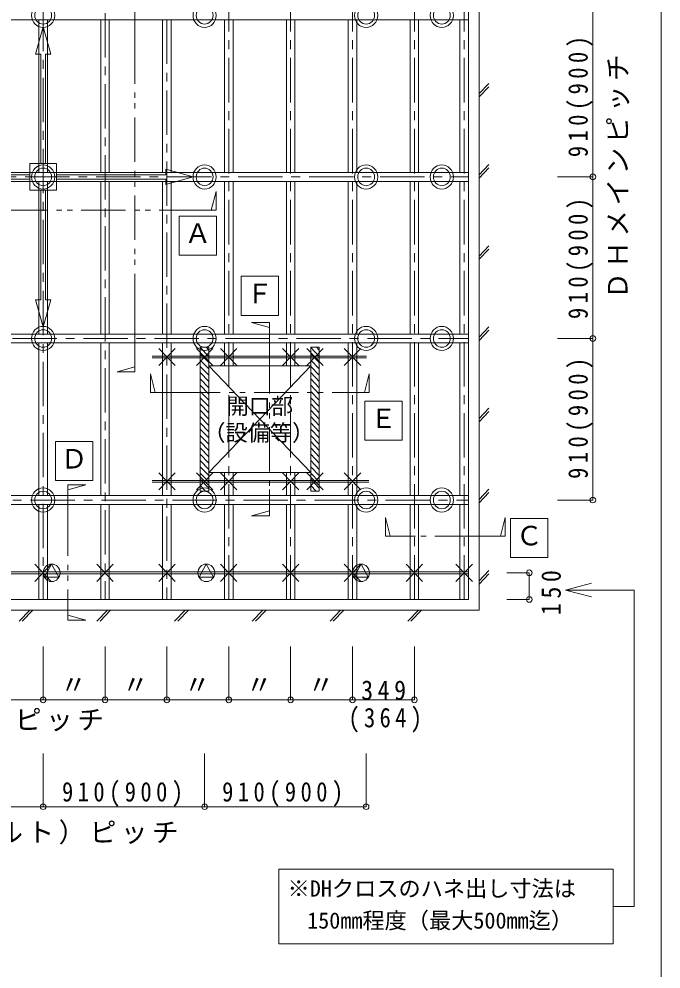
# Model space of a CAD drawing. Units: millimetres on the paper, enlarged 10 times, with parts at other scales. Extents: x -2077 to 2023, y -1433 to 1417.
# Drawn here: x -1411 to -687, y -298 to 772 of the extents above; entities that cross this region are included whole.
import ezdxf
from ezdxf.enums import TextEntityAlignment as Align

# ---------------------------------------------------------------- set-up
doc = ezdxf.new("R2010")
doc.units = ezdxf.units.MM
doc.header["$LTSCALE"] = 10
doc.linetypes.add('CHAIN1', pattern=[8, 5, -1, 1, -1])
doc.linetypes.add('DOUBLE_CHAIN1', pattern=[8.8, 5, -1, 0.6, -0.6, 0.6, -1])
for name, color, linetype, lineweight in [('0-0_基本', 7, 'Continuous', 9), ('0-1_軸組', 7, 'Continuous', 9), ('0-2_インサート', 7, 'Continuous', 9), ('0-3_文字', 7, 'Continuous', 9), ('0-4_ブレース', 7, 'Continuous', 9), ('0-5_仕上', 7, 'Continuous', 9), ('F-1_レイアウト', 7, 'Continuous', 9)]:
    doc.layers.add(name, color=color, linetype=linetype, lineweight=lineweight)
doc.styles.add('ＭＳ ゴシック', font='')
doc.styles.get('ＭＳ ゴシック').set_extended_font_data('MS Gothic')

msp = doc.modelspace()

# ---------------------------------------------------------------- linework, layer by layer
at = {"layer": '0-0_基本', "color": 4, "linetype": 'CHAIN1'}
for p, q in [((-1174.58, 1048.28), (-1174.58, 118.28)), ((-1104.85, 1048.28), (-1104.85, 118.28)), ((-1035.12, 1048.28), (-1035.12, 118.28)), ((-965.39, 1048.28), (-965.39, 118.28)), ((-909.26, 1048.28), (-909.26, 118.28)), ((-1244.31, 1011.63), (-1244.31, 118.28)), ((-1314.04, 938.83), (-1314.04, 118.28)), ((-1383.77, 866.03), (-1383.77, 118.28)), ((-1644.06, 594.28), (-904.47, 594.28)), ((-1818.38, 412.28), (-904.47, 412.28)), ((-1958.08, 230.28), (-904.47, 230.28))]:
    msp.add_line(p, q, dxfattribs=at)
at = {"layer": '0-0_基本'}
for p, q in [((-904.47, 118.28), (-904.47, 1048.28)), ((-892.47, 688.07), (-881.39, 699.64)), ((-892.47, 684.35), (-881.39, 695.92)), ((-892.47, 596.62), (-881.39, 608.19)), ((-892.47, 592.89), (-881.39, 604.46)), ((-892.47, 505.16), (-881.39, 516.73)), ((-892.47, 501.44), (-881.39, 513.01)), ((-892.47, 413.7), (-881.39, 425.27)), ((-892.47, 409.98), (-881.39, 421.55)), ((-1253.54, 381.77), (-1235.08, 401.04)), ((-1253.54, 401.04), (-1235.08, 381.77)), ((-1211.08, 381.77), (-1192.63, 401.04)), ((-1211.08, 401.04), (-1192.63, 381.77)), ((-1183.81, 381.77), (-1165.35, 401.04)), ((-1183.81, 401.04), (-1165.35, 381.77)), ((-1114.08, 381.77), (-1095.62, 401.04)), ((-1114.08, 401.04), (-1095.62, 381.77)), ((-1086.56, 381.77), (-1068.11, 401.04)), ((-1086.56, 401.04), (-1068.11, 381.77)), ((-1044.35, 381.77), (-1025.89, 401.04)), ((-1044.35, 401.04), (-1025.89, 381.77)), ((-1260.85, 392.41), (-1019.51, 392.41)), ((-1260.85, 390.41), (-1019.51, 390.41)), ((-892.47, 322.25), (-881.39, 333.82)), ((-892.47, 318.52), (-881.39, 330.09)), ((-1253.54, 241.77), (-1235.08, 261.04)), ((-1253.54, 261.04), (-1235.08, 241.77)), ((-1211.08, 241.77), (-1192.63, 261.04)), ((-1211.08, 261.04), (-1192.63, 241.77)), ((-1183.81, 241.77), (-1165.35, 261.04)), ((-1183.81, 261.04), (-1165.35, 241.77)), ((-1114.08, 241.77), (-1095.62, 261.04)), ((-1114.08, 261.04), (-1095.62, 241.77)), ((-1086.56, 241.77), (-1068.11, 261.04)), ((-1086.56, 261.04), (-1068.11, 241.77)), ((-1044.35, 241.77), (-1025.89, 261.04)), ((-1044.35, 261.04), (-1025.89, 241.77)), ((-1260.85, 252.41), (-1016.74, 252.41)), ((-1260.85, 250.41), (-1016.74, 250.41)), ((-892.47, 230.79), (-881.39, 242.36)), ((-892.47, 227.07), (-881.39, 238.64)), ((-1393, 138.65), (-1374.54, 157.92)), ((-1393, 157.92), (-1374.54, 138.65)), ((-1323.27, 138.65), (-1304.81, 157.92)), ((-1323.27, 157.92), (-1304.81, 138.65)), ((-1253.54, 138.65), (-1235.08, 157.92)), ((-1253.54, 157.92), (-1235.08, 138.65)), ((-1183.81, 138.65), (-1165.35, 157.92)), ((-1183.81, 157.92), (-1165.35, 138.65)), ((-1114.08, 138.65), (-1095.62, 157.92)), ((-1114.08, 157.92), (-1095.62, 138.65)), ((-1044.35, 138.65), (-1025.89, 157.92)), ((-1044.35, 157.92), (-1025.89, 138.65)), ((-974.61, 138.65), (-956.16, 157.92)), ((-974.61, 157.92), (-956.16, 138.65)), ((-918.49, 138.65), (-900.03, 157.92)), ((-918.49, 157.92), (-900.03, 138.65)), ((-892.47, 139.33), (-881.39, 150.91)), ((-1958.08, 149.28), (-904.47, 149.28)), ((-1958.08, 147.28), (-904.47, 147.28)), ((-892.47, 135.61), (-881.39, 147.18)), ((-1958.08, 118.28), (-904.47, 118.28)), ((-1410.85, 93.77), (-1398.87, 106.28)), ((-1407.28, 93.77), (-1395.3, 106.28)), ((-1323.25, 93.77), (-1311.27, 106.28)), ((-1319.68, 93.77), (-1307.7, 106.28)), ((-1235.65, 93.77), (-1223.67, 106.28)), ((-1232.08, 93.77), (-1220.1, 106.28)), ((-1148.05, 93.77), (-1136.07, 106.28)), ((-1144.48, 93.77), (-1132.5, 106.28)), ((-1060.45, 93.77), (-1048.47, 106.28)), ((-1056.88, 93.77), (-1044.9, 106.28)), ((-972.85, 93.77), (-960.87, 106.28)), ((-969.28, 93.77), (-957.3, 106.28)), ((-892.98, 106.28), (-904.47, 106.28))]:
    msp.add_line(p, q, dxfattribs=at)
msp.add_lwpolyline([(-892.47, 1048.28), (-892.47, 106.28), (-1958.08, 106.28)], dxfattribs=at)
at = {"layer": '0-1_軸組'}
for p, q in [((-904.47, 771.28), (-1474.52, 771.28)), ((-1388.56, 771.28), (-1388.56, 599.28)), ((-1378.98, 771.28), (-1378.98, 599.28)), ((-1318.83, 771.28), (-1318.83, 599.28)), ((-1309.25, 771.28), (-1309.25, 599.28)), ((-1249.1, 771.28), (-1249.1, 599.28)), ((-1239.52, 771.28), (-1239.52, 599.28)), ((-1179.37, 771.28), (-1179.37, 599.28)), ((-1169.79, 771.28), (-1169.79, 599.28)), ((-1109.64, 771.28), (-1109.64, 599.28)), ((-1100.06, 771.28), (-1100.06, 599.28)), ((-1039.91, 771.28), (-1039.91, 599.28)), ((-1030.33, 771.28), (-1030.33, 599.28)), ((-970.18, 771.28), (-970.18, 599.28)), ((-960.6, 771.28), (-960.6, 599.28)), ((-914.05, 771.28), (-914.05, 599.28)), ((-904.47, 771.28), (-904.47, 599.28)), ((-904.47, 589.28), (-1648.84, 589.28)), ((-904.47, 599.28), (-1639.27, 599.28)), ((-1388.56, 589.28), (-1388.56, 417.28)), ((-1378.98, 589.28), (-1378.98, 417.28)), ((-1318.83, 589.28), (-1318.83, 417.28)), ((-1309.25, 589.28), (-1309.25, 417.28)), ((-1249.1, 589.28), (-1249.1, 417.28)), ((-1239.52, 589.28), (-1239.52, 417.28)), ((-1179.37, 589.28), (-1179.37, 417.28)), ((-1169.79, 589.28), (-1169.79, 417.28)), ((-1109.64, 589.28), (-1109.64, 417.28)), ((-1100.06, 589.28), (-1100.06, 417.28)), ((-1039.91, 589.28), (-1039.91, 417.28)), ((-1030.33, 589.28), (-1030.33, 417.28)), ((-970.18, 589.28), (-970.18, 417.28)), ((-960.6, 589.28), (-960.6, 417.28)), ((-914.05, 589.28), (-914.05, 417.28)), ((-904.47, 589.28), (-904.47, 417.28)), ((-904.47, 407.28), (-1823.17, 407.28)), ((-904.47, 417.28), (-1813.59, 417.28)), ((-1388.56, 407.28), (-1388.56, 235.28)), ((-1378.98, 407.28), (-1378.98, 235.28)), ((-1318.83, 407.28), (-1318.83, 235.28)), ((-1309.25, 407.28), (-1309.25, 235.28)), ((-1249.1, 407.28), (-1249.1, 235.28)), ((-1239.52, 407.28), (-1239.52, 235.28)), ((-1179.37, 407.28), (-1179.37, 381.41)), ((-1169.79, 407.28), (-1169.79, 381.41)), ((-1109.64, 407.28), (-1109.64, 381.41)), ((-1100.06, 407.28), (-1100.06, 381.41)), ((-1039.91, 407.28), (-1039.91, 235.28)), ((-1030.33, 407.28), (-1030.33, 235.28)), ((-970.18, 407.28), (-970.18, 235.28)), ((-960.6, 407.28), (-960.6, 235.28)), ((-914.05, 407.28), (-914.05, 235.28)), ((-904.47, 407.28), (-904.47, 235.28)), ((-1206.64, 402.28), (-1197.07, 402.28)), ((-1206.64, 240.28), (-1206.64, 402.28)), ((-1206.64, 402.08), (-1197.07, 392.08)), ((-1200.07, 402.28), (-1197.07, 399.15)), ((-1197.07, 402.28), (-1197.07, 240.28)), ((-1082.13, 402.28), (-1072.55, 402.28)), ((-1082.13, 240.28), (-1082.13, 402.28)), ((-1082.13, 402.08), (-1072.55, 392.08)), ((-1075.55, 402.28), (-1072.55, 399.15)), ((-1072.55, 402.28), (-1072.55, 240.28)), ((-1206.64, 395.01), (-1197.07, 385.01)), ((-1206.64, 387.94), (-1197.07, 377.94)), ((-1082.13, 395.01), (-1072.55, 385.01)), ((-1082.13, 387.94), (-1072.55, 377.94)), ((-1206.64, 380.87), (-1197.07, 370.87)), ((-1179.37, 381.41), (-1169.79, 381.41)), ((-1109.64, 381.41), (-1100.06, 381.41)), ((-1082.13, 380.87), (-1072.55, 370.87)), ((-1206.64, 373.8), (-1197.07, 363.8)), ((-1206.64, 366.73), (-1197.07, 356.73)), ((-1082.13, 373.8), (-1072.55, 363.8)), ((-1082.13, 366.73), (-1072.55, 356.73)), ((-1206.64, 359.65), (-1197.07, 349.65)), ((-1082.13, 359.65), (-1072.55, 349.65)), ((-1206.64, 352.58), (-1197.07, 342.58)), ((-1206.64, 345.51), (-1197.07, 335.51)), ((-1082.13, 352.58), (-1072.55, 342.58)), ((-1082.13, 345.51), (-1072.55, 335.51)), ((-1206.64, 338.44), (-1197.07, 328.44)), ((-1082.13, 338.44), (-1072.55, 328.44)), ((-1206.64, 331.37), (-1197.07, 321.37)), ((-1206.64, 324.3), (-1197.07, 314.3)), ((-1082.13, 331.37), (-1072.55, 321.37)), ((-1082.13, 324.3), (-1072.55, 314.3)), ((-1206.64, 317.23), (-1197.07, 307.23)), ((-1082.13, 317.23), (-1072.55, 307.23)), ((-1206.64, 310.16), (-1197.07, 300.16)), ((-1206.64, 303.09), (-1197.07, 293.09)), ((-1082.13, 310.16), (-1072.55, 300.16)), ((-1082.13, 303.09), (-1072.55, 293.09)), ((-1206.64, 296.01), (-1197.07, 286.01)), ((-1082.13, 296.01), (-1072.55, 286.01)), ((-1206.64, 288.94), (-1197.07, 278.94)), ((-1206.64, 281.87), (-1197.07, 271.87)), ((-1082.13, 288.94), (-1072.55, 278.94)), ((-1082.13, 281.87), (-1072.55, 271.87)), ((-1206.64, 274.8), (-1197.07, 264.8)), ((-1206.64, 267.73), (-1197.07, 257.73)), ((-1082.13, 274.8), (-1072.55, 264.8)), ((-1082.13, 267.73), (-1072.55, 257.73)), ((-1206.64, 260.66), (-1197.07, 250.66)), ((-1179.37, 261.41), (-1179.37, 235.28)), ((-1179.37, 261.41), (-1169.79, 261.41)), ((-1169.79, 261.41), (-1169.79, 235.28)), ((-1109.64, 261.41), (-1109.64, 235.28)), ((-1109.64, 261.41), (-1100.06, 261.41)), ((-1100.06, 261.41), (-1100.06, 235.28)), ((-1082.13, 260.66), (-1072.55, 250.66)), ((-1206.64, 253.59), (-1197.07, 243.59)), ((-1206.64, 246.52), (-1200.67, 240.28)), ((-1082.13, 253.59), (-1072.55, 243.59)), ((-1082.13, 246.52), (-1076.16, 240.28)), ((-1197.07, 240.28), (-1206.64, 240.28)), ((-1072.55, 240.28), (-1082.13, 240.28)), ((-904.47, 235.28), (-1958.08, 235.28)), ((-904.47, 225.28), (-1958.08, 225.28)), ((-1388.56, 225.28), (-1388.56, 118.28)), ((-1378.98, 225.28), (-1378.98, 118.28)), ((-1318.83, 225.28), (-1318.83, 118.28)), ((-1309.25, 225.28), (-1309.25, 118.28)), ((-1249.1, 225.28), (-1249.1, 118.28)), ((-1239.52, 225.28), (-1239.52, 118.28)), ((-1179.37, 225.28), (-1179.37, 118.28)), ((-1169.79, 225.28), (-1169.79, 118.28)), ((-1109.64, 225.28), (-1109.64, 118.28)), ((-1100.06, 225.28), (-1100.06, 118.28)), ((-1039.91, 225.28), (-1039.91, 118.28)), ((-1030.33, 225.28), (-1030.33, 118.28)), ((-970.18, 225.28), (-970.18, 118.28)), ((-960.6, 225.28), (-960.6, 118.28)), ((-914.05, 225.28), (-914.05, 118.28)), ((-904.47, 225.28), (-904.47, 118.28))]:
    msp.add_line(p, q, dxfattribs=at)
at = {"layer": '0-2_インサート'}
for p, q in [((-1374.19, 158.17), (-1382.39, 143.34)), ((-1365.99, 143.34), (-1374.19, 158.17)), ((-1199.86, 158.17), (-1208.07, 143.34)), ((-1191.66, 143.34), (-1199.86, 158.17)), ((-1025.54, 158.17), (-1033.74, 143.34)), ((-1017.34, 143.34), (-1025.54, 158.17)), ((-1382.39, 143.34), (-1365.99, 143.34)), ((-1208.07, 143.34), (-1191.66, 143.34)), ((-1033.74, 143.34), (-1017.34, 143.34))]:
    msp.add_line(p, q, dxfattribs=at)
for centre, major_axis in [((-1383.77, 776.28), (0, 13.62)), ((-1383.77, 776.28), (0, 9.89)), ((-1201.77, 776.28), (0, 13.62)), ((-1201.77, 776.28), (0, 9.89)), ((-1019.77, 776.28), (0, 13.62)), ((-1019.77, 776.28), (0, 9.89)), ((-934.47, 776.28), (0, 13.62)), ((-934.47, 776.28), (0, 9.89)), ((-1383.77, 594.28), (0, 13.62)), ((-1383.77, 594.28), (0, 9.89)), ((-1201.77, 594.28), (0, 13.62)), ((-1201.77, 594.28), (0, 9.89)), ((-1019.77, 594.28), (0, 13.62)), ((-1019.77, 594.28), (0, 9.89)), ((-934.47, 594.28), (0, 13.62)), ((-934.47, 594.28), (0, 9.89)), ((-1383.77, 412.28), (0, 13.62)), ((-1383.77, 412.28), (0, 9.89)), ((-1201.77, 412.28), (0, 13.62)), ((-1201.77, 412.28), (0, 9.89)), ((-1019.77, 412.28), (0, 13.62)), ((-1019.77, 412.28), (0, 9.89)), ((-934.47, 412.28), (0, 13.62)), ((-934.47, 412.28), (0, 9.89)), ((-1383.77, 230.28), (0, 13.62)), ((-1383.77, 230.28), (0, 9.89)), ((-1201.77, 230.28), (0, 13.62)), ((-1201.77, 230.28), (0, 9.89)), ((-1019.77, 230.28), (0, 13.62)), ((-1019.77, 230.28), (0, 9.89)), ((-934.47, 230.28), (0, 13.62)), ((-934.47, 230.28), (0, 9.89)), ((-1374.19, 148.28), (0, 9.89)), ((-1199.86, 148.28), (0, 9.89)), ((-1025.54, 148.28), (0, 9.89))]:
    msp.add_ellipse(centre, major_axis=major_axis, ratio=0.95783, dxfattribs=at)
at = {"layer": '0-3_文字'}
for p, q in [((-764.21, 958.28), (-764.21, 230.28)), ((-1280.29, 749.26), (-1280.29, 811.95)), ((-764.21, 594.28), (-804.21, 594.28)), ((-1188.92, 577.89), (-1194.29, 556.96)), ((-1188.92, 556.96), (-1188.92, 577.89)), ((-1248.97, 556.96), (-1188.92, 556.96)), ((-1230.51, 550.24), (-1188.37, 550.24)), ((-1230.51, 506.24), (-1230.51, 550.24)), ((-1188.37, 550.24), (-1188.37, 506.24)), ((-1188.37, 506.24), (-1230.51, 506.24)), ((-1160.78, 482.3), (-1118.64, 482.3)), ((-1160.78, 438.3), (-1160.78, 482.3)), ((-1118.64, 482.3), (-1118.64, 438.3)), ((-1280.29, 437.47), (-1280.29, 374.77)), ((-1118.64, 438.3), (-1160.78, 438.3)), ((-1148.84, 430.27), (-1128.79, 424.67)), ((-1128.79, 430.27), (-1148.84, 430.27)), ((-1128.79, 430.27), (-1128.79, 400.27)), ((-764.21, 412.28), (-804.21, 412.28)), ((-1300.34, 374.77), (-1280.29, 380.38)), ((-1280.29, 374.77), (-1300.34, 374.77)), ((-1262.82, 372.46), (-1257.45, 351.54)), ((-1262.82, 351.54), (-1262.82, 372.46)), ((-1016.37, 372.46), (-1021.74, 351.54)), ((-1016.37, 351.54), (-1016.37, 372.46)), ((-1262.82, 351.54), (-1234.08, 351.54)), ((-1016.37, 351.54), (-1045.11, 351.54)), ((-1021.32, 341.64), (-979.18, 341.64)), ((-1021.32, 297.64), (-1021.32, 341.64)), ((-979.18, 341.64), (-979.18, 297.64)), ((-1369.97, 296.15), (-1327.83, 296.15)), ((-1369.97, 252.15), (-1369.97, 296.15)), ((-1327.83, 296.15), (-1327.83, 252.15)), ((-979.18, 297.64), (-1021.32, 297.64)), ((-1327.83, 252.15), (-1369.97, 252.15)), ((-1355.81, 247.4), (-1355.81, 217.4)), ((-1335.77, 247.4), (-1355.81, 241.8)), ((-1355.81, 247.4), (-1335.77, 247.4)), ((-1128.79, 212.3), (-1128.79, 242.3)), ((-764.21, 230.28), (-804.21, 230.28)), ((-998.04, 210.49), (-992.67, 189.57)), ((-998.04, 189.57), (-998.04, 210.49)), ((-862.94, 210.49), (-868.31, 189.57)), ((-862.94, 189.57), (-862.94, 210.49)), ((-857, 165.56), (-857, 209.56)), ((-969.31, 189.57), (-998.04, 189.57)), ((-862.94, 189.57), (-891.68, 189.57)), ((-814.85, 165.56), (-857, 165.56)), ((-835.87, 148.28), (-861.26, 148.28)), ((-835.87, 148.28), (-861.26, 148.28)), ((-835.87, 148.28), (-835.87, 118.28)), ((-835.87, 148.28), (-835.87, 118.28)), ((-794.91, 128.84), (-765.93, 136.61)), ((-794.91, 128.84), (-765.93, 136.61)), ((-794.91, 128.84), (-717.76, 128.84)), ((-794.91, 128.84), (-765.93, 121.08)), ((-794.91, 128.84), (-765.93, 121.08)), ((-717.76, 128.84), (-717.76, -227.6)), ((-1355.81, 124.88), (-1355.81, 94.88)), ((-835.87, 118.28), (-861.26, 118.28)), ((-835.87, 118.28), (-861.26, 118.28)), ((-1335.77, 94.88), (-1355.81, 100.49)), ((-1355.81, 94.88), (-1335.77, 94.88)), ((-1383.77, 5.11), (-1383.77, 65.11)), ((-1314.04, 5.11), (-1314.04, 65.11)), ((-1244.31, 5.11), (-1244.31, 65.11)), ((-1174.58, 5.11), (-1174.58, 65.11)), ((-1104.85, 5.11), (-1104.85, 65.11)), ((-1035.12, 5.11), (-1035.12, 65.11)), ((-965.39, 5.11), (-965.39, 65.11)), ((-1941.61, 5.11), (-965.39, 5.11)), ((-1383.77, -115.23), (-1383.77, -55.23)), ((-1201.77, -115.23), (-1201.77, -55.23)), ((-1019.77, -115.23), (-1019.77, -55.23)), ((-1929.77, -115.23), (-1019.77, -115.23)), ((-1118.25, -185.6), (-1118.25, -269.6)), ((-1118.25, -185.6), (-741.23, -185.6)), ((-1118.25, -185.6), (-1118.25, -269.6)), ((-1118.25, -185.6), (-741.23, -185.6)), ((-717.76, -227.6), (-741.23, -227.6)), ((-717.76, -227.6), (-741.23, -227.6)), ((-1118.25, -269.6), (-741.23, -269.6)), ((-1118.25, -269.6), (-741.23, -269.6))]:
    msp.add_line(p, q, dxfattribs=at)
at = {"layer": '0-3_文字', "color": 4, "linetype": 'DOUBLE_CHAIN1'}
for p, q in [((-1280.29, 749.26), (-1280.29, 437.47)), ((-1516.87, 556.96), (-1248.97, 556.96)), ((-1128.79, 400.27), (-1128.79, 242.3)), ((-1234.08, 351.54), (-1045.11, 351.54)), ((-1355.81, 217.4), (-1355.81, 124.88)), ((-892.18, 189.57), (-969.31, 189.57))]:
    msp.add_line(p, q, dxfattribs=at)
at = {"layer": '0-3_文字'}
for points in [[(-1128.79, 212.3), (-1148.84, 212.3), (-1128.79, 217.9)], [(-857, 209.56), (-814.85, 209.56), (-814.85, 165.56)], [(-741.23, -185.6), (-741.23, -227.6), (-741.23, -269.6)], [(-741.23, -185.6), (-741.23, -227.6), (-741.23, -269.6)]]:
    msp.add_lwpolyline(points, dxfattribs=at)
for centre in [(-764.21, 594.28), (-764.21, 412.28), (-764.21, 230.28), (-835.87, 148.28), (-835.87, 148.28), (-835.87, 118.28), (-835.87, 118.28), (-1383.77, 5.11), (-1314.04, 5.11), (-1244.31, 5.11), (-1174.58, 5.11), (-1104.85, 5.11), (-1035.12, 5.11), (-965.39, 5.11), (-1383.77, -115.23), (-1201.77, -115.23), (-1019.77, -115.23)]:
    msp.add_circle(centre, 3.19, dxfattribs=at)
at = {"layer": '0-4_ブレース'}
for p, q in [((-1383.77, 763.23), (-1392.31, 732.7)), ((-1383.77, 763.23), (-1375.23, 732.7)), ((-1392.31, 732.7), (-1386.27, 732.7)), ((-1386.27, 732.7), (-1386.27, 609.28)), ((-1375.23, 732.7), (-1381.27, 732.7)), ((-1381.27, 609.28), (-1381.27, 732.7)), ((-1368.77, 579.28), (-1368.77, 609.28)), ((-1398.77, 596.78), (-1522.19, 596.78)), ((-1522.19, 591.78), (-1398.77, 591.78)), ((-1368.77, 596.78), (-1245.35, 596.78)), ((-1245.35, 591.78), (-1368.77, 591.78)), ((-1214.82, 594.28), (-1245.35, 585.74)), ((-1245.35, 585.74), (-1245.35, 591.78)), ((-1398.77, 579.28), (-1368.77, 579.28)), ((-1386.27, 579.28), (-1386.27, 455.86)), ((-1381.27, 455.86), (-1381.27, 579.28)), ((-1383.77, 425.33), (-1375.23, 455.86)), ((-1375.23, 455.86), (-1381.27, 455.86))]:
    msp.add_line(p, q, dxfattribs=at)
for points in [[(-1368.77, 609.28), (-1398.77, 609.28), (-1398.77, 579.28)], [(-1214.82, 594.28), (-1245.35, 602.82), (-1245.35, 596.78)], [(-1383.77, 425.33), (-1392.31, 455.86), (-1386.27, 455.86)]]:
    msp.add_lwpolyline(points, dxfattribs=at)
at = {"layer": '0-5_仕上'}
for p, q in [((-1197.07, 261.41), (-1082.13, 381.41)), ((-1197.07, 381.41), (-1082.13, 261.41))]:
    msp.add_line(p, q, dxfattribs=at)
msp.add_lwpolyline([(-1197.07, 381.41), (-1082.13, 381.41), (-1082.13, 261.41), (-1197.07, 261.41)], close=True, dxfattribs=at)
at = {"layer": 'F-1_レイアウト'}
msp.add_line((-687.43, -1252.82), (-687.43, 1417.18), dxfattribs=at)

# ---------------------------------------------------------------- texts
at = {"layer": '0-3_文字', "style": 'ＭＳ ゴシック'}
for s, height, p in [('Ａ', 21.99, (-1224.44, 513.24)), ('Ｆ', 21.99, (-1154.71, 445.3)), ('開口部', 18.33, (-1177.1, 321.41)), ('Ｅ', 21.99, (-1015.25, 304.64)), ('（設備等）', 18.33, (-1203.23, 291.41)), ('Ｄ', 21.99, (-1363.9, 259.15)), ('Ｃ', 21.99, (-850.93, 172.56)), ('〃', 21.99, (-1364.55, 4.73)), ('〃', 21.99, (-1294.82, 4.73)), ('〃', 21.99, (-1225.09, 4.73)), ('〃', 21.99, (-1155.36, 4.73)), ('〃', 21.99, (-1085.63, 4.73)), ('※DHクロスのハネ出し寸法は', 18.33, (-1108.25, -222.1)), ('※DHクロスのハネ出し寸法は', 18.33, (-1108.25, -222.1)), ('150mm程度（最大500mm迄）', 18.33, (-1086.27, -258.1)), ('150mm程度（最大500mm迄）', 18.33, (-1086.27, -258.1))]:
    msp.add_text(s, height=height, dxfattribs=at).set_placement(p, align=Align.BOTTOM_LEFT)
at = {"layer": '0-3_文字', "char_height": 21.99, "attachment_point": 7, "rotation": 90, "style": 'ＭＳ ゴシック'}
for s, insert in [('\\T1.39;\\W0.85;910(900)', (-764.21, 616.49)), ('\\T1.17;ＤＨメインピッチ', (-722.9, 456.78)), ('\\T1.39;\\W0.85;910(900)', (-764.21, 434.14)), ('\\T1.39;\\W0.85;910(900)', (-764.21, 254.05)), ('\\T1.38;\\W0.9;150', (-800.04, 100.64)), ('\\T1.38;\\W0.9;150', (-800.04, 100.64))]:
    msp.add_mtext(s, dxfattribs=dict(at, insert=insert))
at = {"layer": '0-3_文字', "char_height": 21.99, "attachment_point": 7, "style": 'ＭＳ ゴシック'}
for s, insert in [('\\T1.38;\\W0.9;349', (-1025.35, 4.73)), ('\\T1.17;ＤＨクロスピッチ', (-1591, -30.4)), ('\\T1.38;\\W0.85;(364)', (-1039.74, -31.68)), ('\\T1.39;\\W0.85;910(900)', (-1362.53, -115.23)), ('\\T1.39;\\W0.85;910(900)', (-1182.07, -115.23)), ('\\T1.17;インサート（吊ボルト）ピッチ', (-1717.27, -157.88))]:
    msp.add_mtext(s, dxfattribs=dict(at, insert=insert))

doc.saveas('drawing.dxf')
